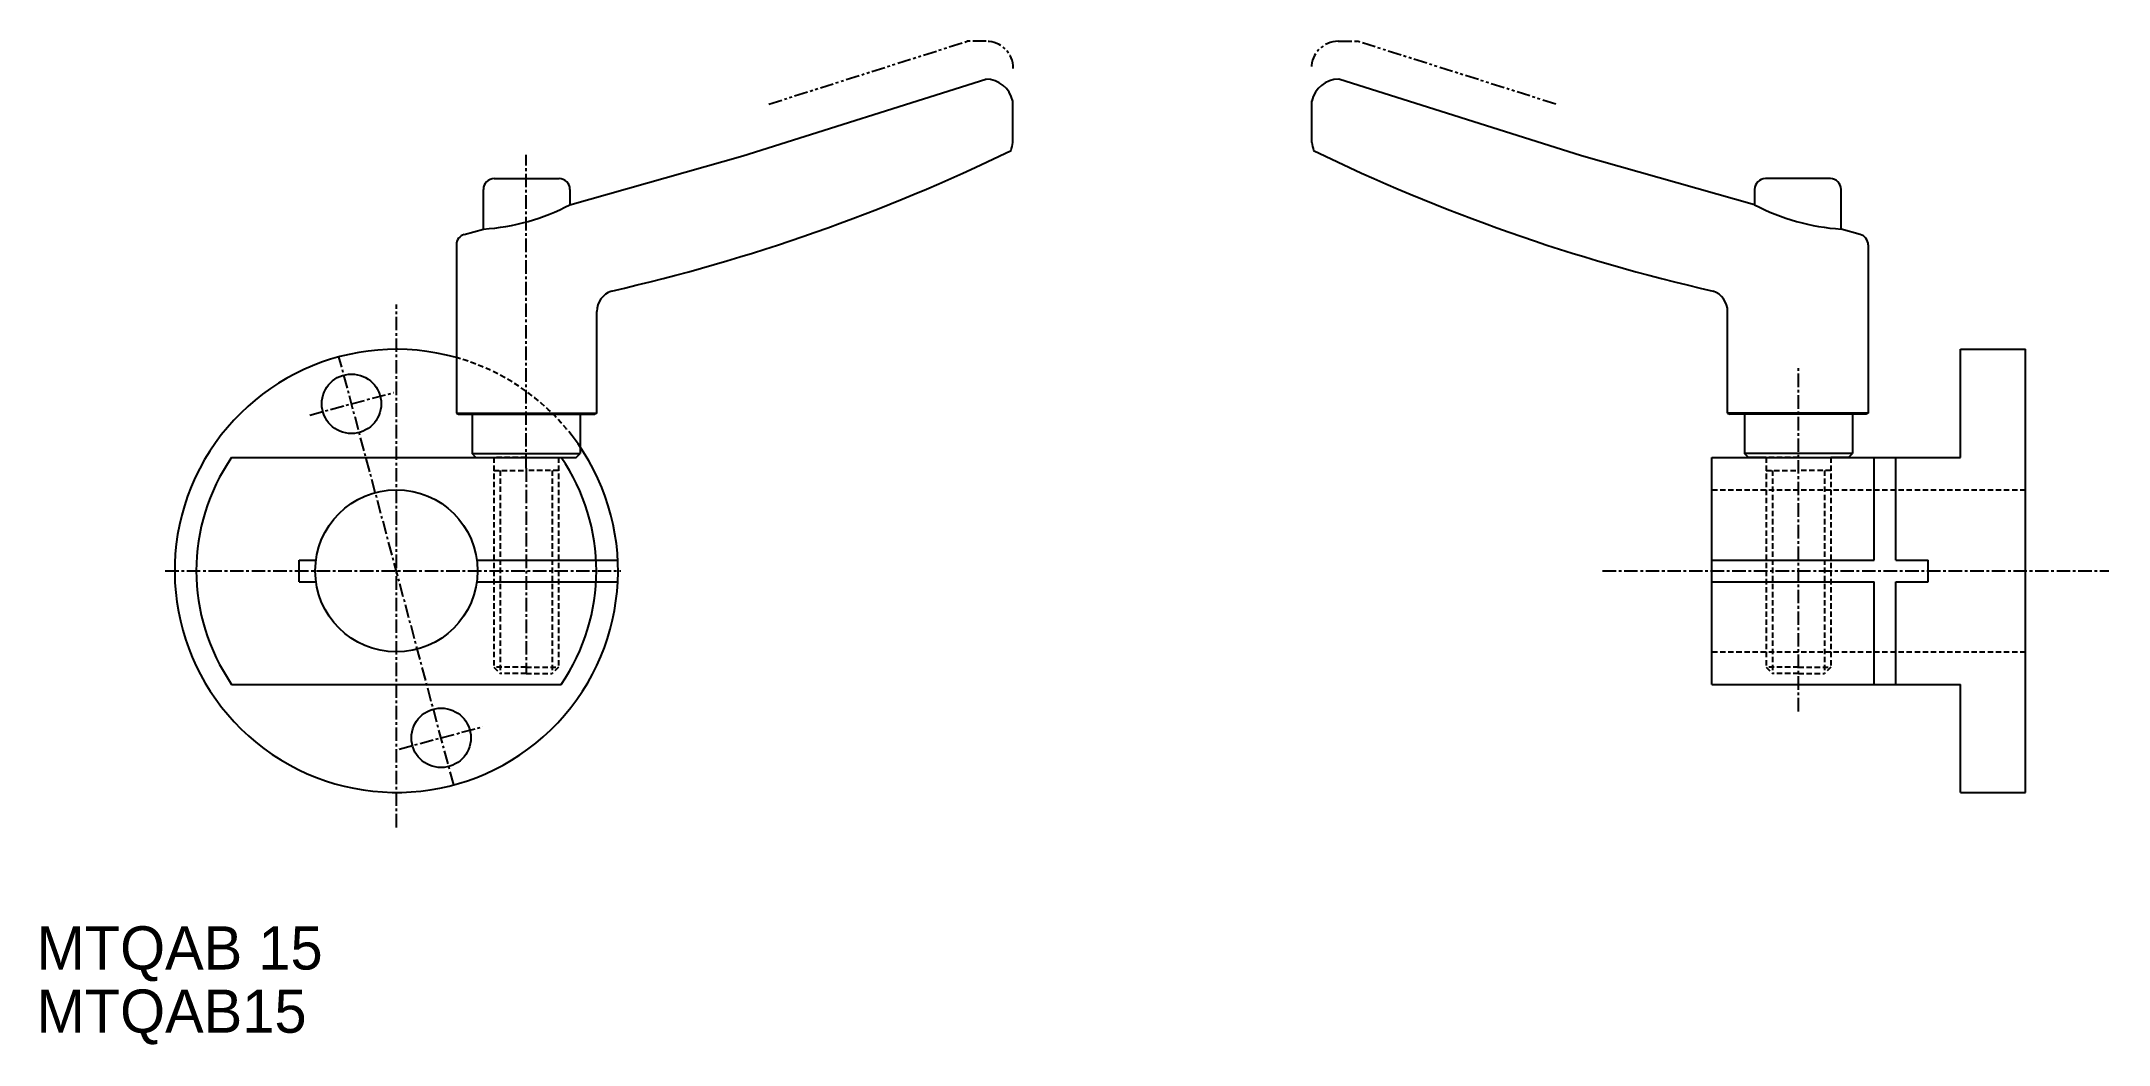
# Model space of a CAD drawing. Extents: x 10 to 202, y -7 to 86.
import ezdxf

# ---------------------------------------------------------------- set-up
doc = ezdxf.new("R2010")
doc.units = 0
for name, pattern in [('CENTER', [2, 1.25, -0.25, 0.25, -0.25]), ('DASHED', [0.75, 0.5, -0.25]), ('PHANTOM', [2.5, 1.25, -0.25, 0.25, -0.25, 0.25, -0.25])]:
    doc.linetypes.add(name, pattern=pattern)
doc.layers.get('0').update_dxf_attribs({"linetype": 'CONTINUOUS'})
doc.layers.add('CENTER', color=1, linetype='CENTER')

msp = doc.modelspace()

# ---------------------------------------------------------------- linework, layer by layer
at = {"color": 3, "linetype": 'PHANTOM'}
for p, q in [((77.72, 80.09), (96.06, 85.9)), ((97.82, 85.9), (96.06, 85.9)), ((130.38, 85.9), (132.14, 85.9)), ((150.48, 80.09), (132.14, 85.9))]:
    msp.add_line(p, q, dxfattribs=at)
at = {"color": 7, "linetype": 'CONTINUOUS'}
for p, q in [((75.32, 75.29), (97.78, 82.4)), ((152.88, 75.29), (130.42, 82.4)), ((100.27, 76.53), (100.27, 80.38)), ((127.93, 76.53), (127.93, 80.38)), ((59.32, 70.78), (75.32, 75.29)), ((168.88, 70.78), (152.88, 75.29)), ((52.32, 73.2), (58.32, 73.2)), ((175.88, 73.2), (169.88, 73.2)), ((51.32, 68.53), (51.32, 72.2)), ((59.32, 72.2), (59.32, 70.78)), ((168.88, 72.2), (168.88, 70.78)), ((176.88, 68.53), (176.88, 72.2)), ((48.82, 67.07), (48.82, 51.49)), ((49.55, 68.03), (51.32, 68.53)), ((178.65, 68.03), (176.88, 68.53)), ((179.38, 67.07), (179.38, 51.49)), ((61.82, 51.49), (61.82, 60.91)), ((166.38, 51.49), (166.38, 60.91)), ((187.93, 57.4), (193.93, 57.4)), ((187.93, 47.4), (187.93, 57.4)), ((193.93, 16.4), (193.93, 57.4)), ((48.82, 51.49), (49.02, 51.4)), ((48.82, 51.49), (61.82, 51.49)), ((49.02, 51.4), (50.27, 51.4)), ((50.27, 51.4), (50.27, 47.77)), ((50.27, 51.4), (60.27, 51.4)), ((60.27, 51.4), (61.62, 51.4)), ((60.27, 51.4), (60.27, 47.77)), ((61.82, 51.49), (61.62, 51.4)), ((179.38, 51.49), (166.38, 51.49)), ((166.38, 51.49), (166.58, 51.4)), ((167.93, 51.4), (166.58, 51.4)), ((177.93, 51.4), (167.93, 51.4)), ((167.93, 51.4), (167.93, 47.77)), ((177.93, 51.4), (177.93, 47.77)), ((179.18, 51.4), (177.93, 51.4)), ((179.38, 51.49), (179.18, 51.4)), ((28.03, 47.4), (58.5, 47.4)), ((50.63, 47.4), (50.27, 47.77)), ((50.27, 47.77), (60.27, 47.77)), ((50.63, 47.4), (52.27, 47.4)), ((58.27, 47.4), (59.9, 47.4)), ((59.9, 47.4), (60.27, 47.77)), ((164.93, 47.4), (187.93, 47.4)), ((164.93, 26.4), (164.93, 47.4)), ((177.93, 47.77), (167.93, 47.77)), ((168.3, 47.4), (167.93, 47.77)), ((169.93, 47.4), (168.3, 47.4)), ((177.57, 47.4), (175.93, 47.4)), ((177.57, 47.4), (177.93, 47.77)), ((179.93, 37.9), (179.93, 47.4)), ((181.93, 37.9), (181.93, 47.4)), ((34.27, 37.9), (35.83, 37.9)), ((34.27, 35.9), (34.27, 37.9)), ((50.7, 37.9), (63.74, 37.9)), ((164.93, 37.9), (179.93, 37.9)), ((181.93, 37.9), (184.93, 37.9)), ((184.93, 35.9), (184.93, 37.9)), ((34.27, 35.9), (35.83, 35.9)), ((50.7, 35.9), (63.74, 35.9)), ((164.93, 35.9), (179.93, 35.9)), ((179.93, 26.4), (179.93, 35.9)), ((181.93, 26.4), (181.93, 35.9)), ((181.93, 35.9), (184.93, 35.9)), ((28.03, 26.4), (58.5, 26.4)), ((164.93, 26.4), (187.93, 26.4)), ((187.93, 16.4), (187.93, 26.4)), ((187.93, 16.4), (193.93, 16.4))]:
    msp.add_line(p, q, dxfattribs=at)
at = {"color": 3, "linetype": 'DASHED'}
for p, q in [((55.27, 47.4), (52.27, 47.4)), ((52.27, 47.4), (52.27, 28)), ((52.27, 46.2), (55.27, 46.2)), ((52.87, 46.2), (52.87, 27.4)), ((55.27, 47.4), (58.27, 47.4)), ((58.27, 46.2), (55.27, 46.2)), ((57.67, 46.2), (57.67, 27.4)), ((58.27, 47.4), (58.27, 28)), ((169.93, 47.4), (169.93, 28)), ((172.93, 47.4), (169.93, 47.4)), ((169.93, 46.2), (172.93, 46.2)), ((170.53, 46.2), (170.53, 27.4)), ((172.93, 47.4), (175.93, 47.4)), ((175.93, 46.2), (172.93, 46.2)), ((175.33, 46.2), (175.33, 27.4)), ((175.93, 47.4), (175.93, 28)), ((164.93, 44.4), (193.93, 44.4)), ((164.93, 29.4), (193.93, 29.4)), ((55.27, 28), (52.27, 28)), ((52.27, 28), (52.87, 27.4)), ((55.27, 27.4), (52.87, 27.4)), ((55.27, 28), (58.27, 28)), ((55.27, 27.4), (57.67, 27.4)), ((58.27, 28), (57.67, 27.4)), ((169.93, 28), (170.53, 27.4)), ((172.93, 28), (169.93, 28)), ((172.93, 27.4), (170.53, 27.4)), ((172.93, 28), (175.93, 28)), ((172.93, 27.4), (175.33, 27.4)), ((175.93, 28), (175.33, 27.4))]:
    msp.add_line(p, q, dxfattribs=at)
at = {"color": 7, "linetype": 'CONTINUOUS'}
for centre, radius in [((39.12, 52.36), 2.75), ((43.27, 36.9), 7.5), ((47.41, 21.45), 2.75)]:
    msp.add_circle(centre, radius, dxfattribs=at)
at = {"color": 3, "linetype": 'PHANTOM'}
for centre, start, end in [((97.82, 83.4), 0, 90), ((130.38, 83.4), 90, 180)]:
    msp.add_arc(centre, 2.5, start, end, dxfattribs=at)
at = {"color": 7, "linetype": 'CONTINUOUS'}
for centre, radius, start, end in [((97.75, 79.82), 2.58, 12.4108, 89.2795), ((130.45, 79.82), 2.58, 90.7205, 167.5892), ((94.32, 77.35), 6, 345.017, 352.2759), ((133.88, 77.35), 6, 187.7241, 194.983), ((25.17, 229.83), 171.3, 282.8123, 295.9457), ((203.03, 229.83), 171.3, 244.0543, 257.1877), ((52.32, 72.2), 1, 90, 180), ((58.32, 72.2), 1, 0, 90), ((169.88, 72.2), 1, 90, 180), ((175.88, 72.2), 1, 0, 90), ((50.1, 88.21), 19.72, 273.5609, 297.8886), ((178.1, 88.21), 19.72, 242.1114, 266.4391), ((49.82, 67.07), 1, 105.7247, 180), ((178.38, 67.07), 1, 0, 74.2753), ((63.82, 60.91), 2, 109.379, 180), ((164.38, 60.91), 2, 0, 70.621), ((43.27, 36.9), 20.5, 74.273, 37.5719), ((43.27, 36.9), 18.5, 145.4192, 214.5808), ((43.27, 36.9), 18.5, 325.4192, 34.5808)]:
    msp.add_arc(centre, radius, start, end, dxfattribs=at)
at = {"color": 3, "linetype": 'DASHED'}
msp.add_arc((43.27, 36.9), 20.5, 37.5719, 74.273, dxfattribs=at)
at = {"layer": 'CENTER', "color": 1, "linetype": 'CENTER'}
for p, q in [((55.27, 46.4), (55.27, 75.39)), ((43.27, 13.16), (43.27, 61.55)), ((48.57, 17.1), (37.96, 56.7)), ((172.93, 23.9), (172.93, 55.9)), ((35.26, 51.32), (42.99, 53.39)), ((55.27, 46.4), (55.27, 27.4)), ((21.89, 36.9), (64.04, 36.9)), ((154.81, 36.9), (201.62, 36.9)), ((43.54, 20.41), (51.27, 22.48))]:
    msp.add_line(p, q, dxfattribs=at)

# ---------------------------------------------------------------- texts
at = {"color": 7, "linetype": 'CONTINUOUS'}
for s, p in [('MTQAB 15', (10, 0.01)), ('MTQAB15', (10, -5.84))]:
    msp.add_text(s, height=4, dxfattribs=at).set_placement(p)

doc.saveas('drawing.dxf')
